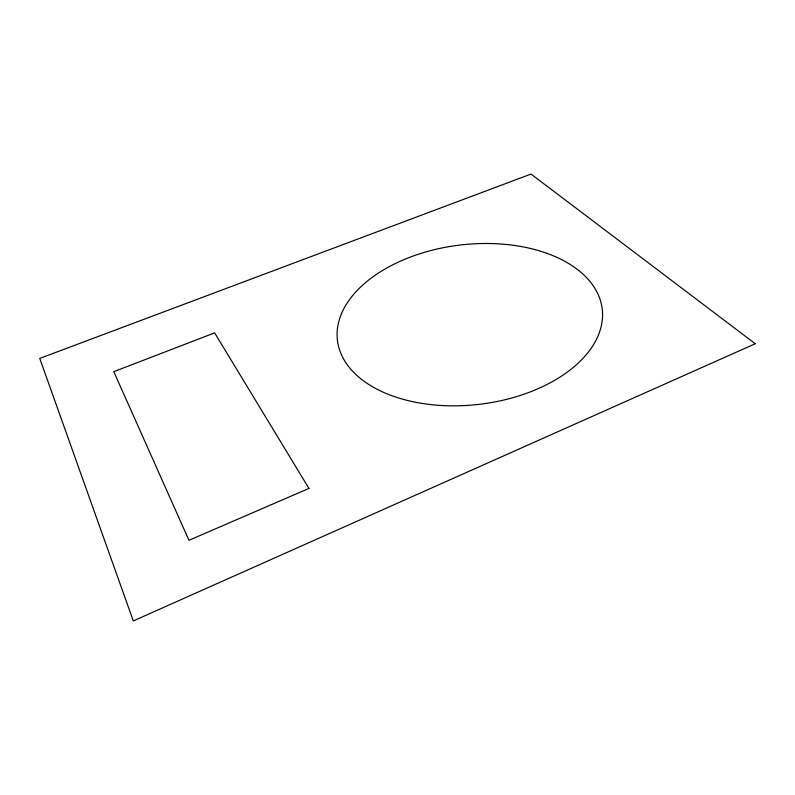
<?xml version="1.0" encoding="UTF-8"?>
<svg xmlns="http://www.w3.org/2000/svg" width="795" height="795" viewBox="0 0 795 795"><rect width="100%" height="100%" fill="white"/><g stroke="black" fill="none" stroke-linecap="round" stroke-linejoin="round"><path stroke-width="1.19" d="M755.25 343.738L133.302 620.935L39.75 358.406L531.02 174.065L755.25 343.738M308.947 488.418L188.962 540.292L113.794 371.672L214.62 332.866L308.947 488.418M578.72 270.479L575.57 268.084A133.321 80.225 -6.7 0 0 406.682 258.504A133.321 80.225 -6.7 0 0 344.791 361.049L346.809 364.12A133.321 80.225 -6.7 0 0 533.097 390.782A133.321 80.225 -6.7 0 0 578.72 270.479"/></g></svg>
